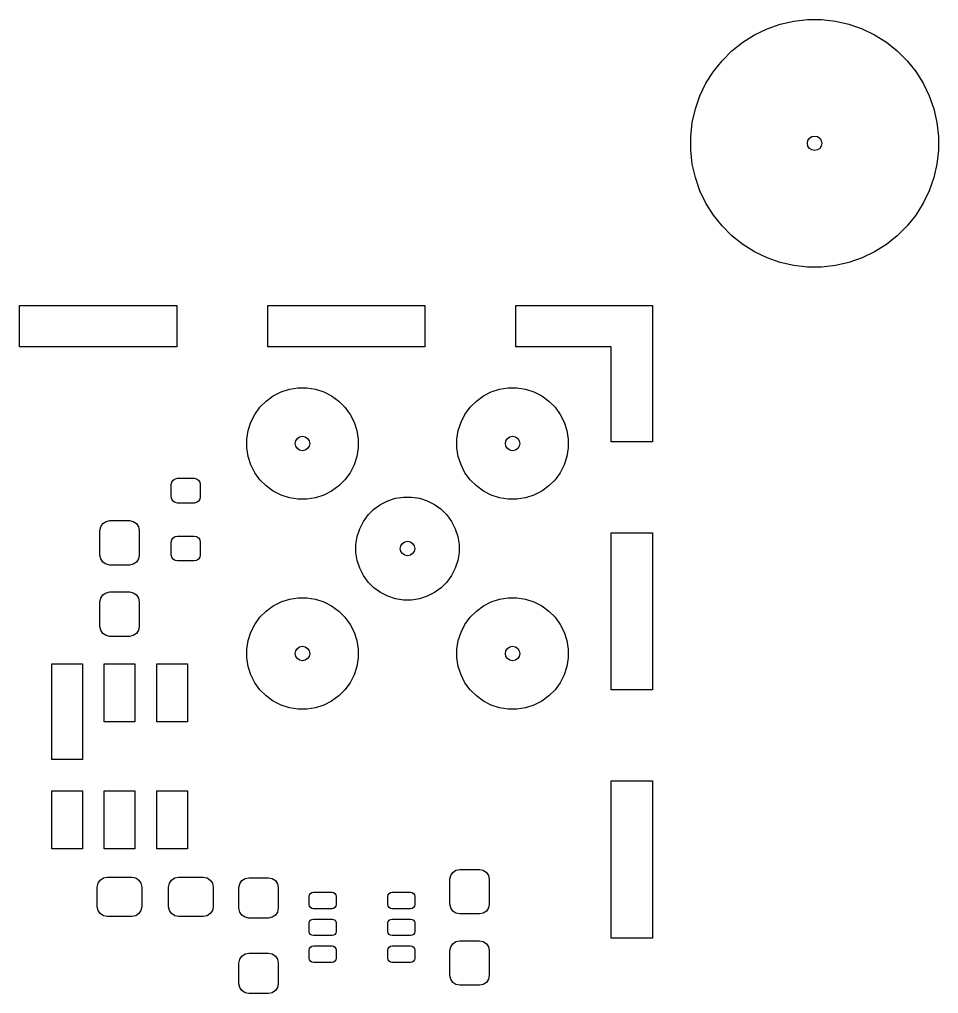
# Model space of a CAD drawing. Header units: inches. Extents: x 4.92 to 6.76, y -5.04 to -3.21.
# Drawn here: x 5.883 to 6.757, y -4.136 to -3.209 of the extents above; entities that cross this region are included whole.
import ezdxf

# ---------------------------------------------------------------- set-up
doc = ezdxf.new("R2010")
doc.units = ezdxf.units.IN
doc.header["$MEASUREMENT"] = 0
doc.layers.add('BLACK', color=250, linetype='CONTINUOUS')

msp = doc.modelspace()

# ---------------------------------------------------------------- linework, layer by layer
at = {"layer": 'BLACK', "linetype": 'CONTINUOUS'}
for p, q in [((6.61959, -3.21033), (6.63275, -3.20885)), ((6.63275, -3.20885), (6.64599, -3.20885)), ((6.64599, -3.20885), (6.65915, -3.21033)), ((6.58224, -3.2234), (6.59417, -3.21765)), ((6.59417, -3.21765), (6.60667, -3.21328)), ((6.60667, -3.21328), (6.61959, -3.21033)), ((6.65915, -3.21033), (6.67207, -3.21328)), ((6.67207, -3.21328), (6.68457, -3.21765)), ((6.68457, -3.21765), (6.6965, -3.2234)), ((6.57102, -3.23045), (6.58224, -3.2234)), ((6.6965, -3.2234), (6.70772, -3.23045)), ((6.56067, -3.2387), (6.57102, -3.23045)), ((6.70772, -3.23045), (6.71807, -3.2387)), ((6.5513, -3.24807), (6.56067, -3.2387)), ((6.71807, -3.2387), (6.72744, -3.24807)), ((6.54304, -3.25842), (6.5513, -3.24807)), ((6.72744, -3.24807), (6.7357, -3.25842)), ((6.536, -3.26964), (6.54304, -3.25842)), ((6.7357, -3.25842), (6.74274, -3.26964)), ((6.53025, -3.28157), (6.536, -3.26964)), ((6.74274, -3.26964), (6.74849, -3.28157)), ((6.52588, -3.29407), (6.53025, -3.28157)), ((6.74849, -3.28157), (6.75286, -3.29407)), ((6.52293, -3.30699), (6.52588, -3.29407)), ((6.75286, -3.29407), (6.75581, -3.30699)), ((6.52145, -3.32015), (6.52293, -3.30699)), ((6.75581, -3.30699), (6.75729, -3.32015)), ((6.52145, -3.33339), (6.52145, -3.32015)), ((6.75729, -3.32015), (6.75729, -3.33339)), ((6.52293, -3.34656), (6.52145, -3.33339)), ((6.75729, -3.33339), (6.75581, -3.34656)), ((6.52588, -3.35947), (6.52293, -3.34656)), ((6.75581, -3.34656), (6.75286, -3.35947)), ((6.53025, -3.37197), (6.52588, -3.35947)), ((6.75286, -3.35947), (6.74849, -3.37197)), ((6.536, -3.3839), (6.53025, -3.37197)), ((6.74849, -3.37197), (6.74274, -3.3839)), ((6.54304, -3.39512), (6.536, -3.3839)), ((6.74274, -3.3839), (6.7357, -3.39512)), ((6.5513, -3.40547), (6.54304, -3.39512)), ((6.7357, -3.39512), (6.72744, -3.40547)), ((6.56067, -3.41484), (6.5513, -3.40547)), ((6.72744, -3.40547), (6.71807, -3.41484)), ((6.57102, -3.4231), (6.56067, -3.41484)), ((6.71807, -3.41484), (6.70772, -3.4231)), ((6.58224, -3.43014), (6.57102, -3.4231)), ((6.59417, -3.43589), (6.58224, -3.43014)), ((6.6965, -3.43014), (6.68457, -3.43589)), ((6.70772, -3.4231), (6.6965, -3.43014)), ((6.60667, -3.44027), (6.59417, -3.43589)), ((6.61959, -3.44321), (6.60667, -3.44027)), ((6.67207, -3.44027), (6.65915, -3.44321)), ((6.68457, -3.43589), (6.67207, -3.44027)), ((6.63275, -3.4447), (6.61959, -3.44321)), ((6.64599, -3.4447), (6.63275, -3.4447)), ((6.65915, -3.44321), (6.64599, -3.4447)), ((5.88268, -3.52047), (5.88268, -3.4811)), ((5.88268, -3.4811), (6.03228, -3.4811)), ((6.03228, -3.4811), (6.03228, -3.52047)), ((6.1189, -3.52047), (6.1189, -3.4811)), ((6.1189, -3.4811), (6.2685, -3.4811)), ((6.2685, -3.4811), (6.2685, -3.52047)), ((6.35512, -3.52047), (6.35512, -3.4811)), ((6.35512, -3.4811), (6.44567, -3.4811)), ((6.44567, -3.4811), (6.48504, -3.4811)), ((6.48504, -3.4811), (6.48504, -3.52047)), ((6.03228, -3.52047), (5.88268, -3.52047)), ((6.2685, -3.52047), (6.1189, -3.52047)), ((6.44567, -3.52047), (6.35512, -3.52047)), ((6.44567, -3.61102), (6.44567, -3.52047)), ((6.48504, -3.52047), (6.48504, -3.61102)), ((6.13163, -3.56349), (6.13956, -3.56092)), ((6.13956, -3.56092), (6.1478, -3.55961)), ((6.1478, -3.55961), (6.15614, -3.55961)), ((6.15614, -3.55961), (6.16438, -3.56092)), ((6.16438, -3.56092), (6.17231, -3.56349)), ((6.33163, -3.56349), (6.33956, -3.56092)), ((6.33956, -3.56092), (6.3478, -3.55961)), ((6.3478, -3.55961), (6.35614, -3.55961)), ((6.35614, -3.55961), (6.36438, -3.56092)), ((6.36438, -3.56092), (6.37231, -3.56349)), ((6.11745, -3.57218), (6.1242, -3.56728)), ((6.1242, -3.56728), (6.13163, -3.56349)), ((6.17231, -3.56349), (6.17974, -3.56728)), ((6.17974, -3.56728), (6.18649, -3.57218)), ((6.31745, -3.57218), (6.3242, -3.56728)), ((6.3242, -3.56728), (6.33163, -3.56349)), ((6.37231, -3.56349), (6.37974, -3.56728)), ((6.37974, -3.56728), (6.38649, -3.57218)), ((6.10665, -3.58483), (6.11155, -3.57808)), ((6.11155, -3.57808), (6.11745, -3.57218)), ((6.18649, -3.57218), (6.19238, -3.57808)), ((6.19238, -3.57808), (6.19729, -3.58483)), ((6.30665, -3.58483), (6.31155, -3.57808)), ((6.31155, -3.57808), (6.31745, -3.57218)), ((6.38649, -3.57218), (6.39238, -3.57808)), ((6.39238, -3.57808), (6.39729, -3.58483)), ((6.10286, -3.59226), (6.10665, -3.58483)), ((6.19729, -3.58483), (6.20107, -3.59226)), ((6.30286, -3.59226), (6.30665, -3.58483)), ((6.39729, -3.58483), (6.40107, -3.59226)), ((6.10029, -3.60019), (6.10286, -3.59226)), ((6.20107, -3.59226), (6.20365, -3.60019)), ((6.30029, -3.60019), (6.30286, -3.59226)), ((6.40107, -3.59226), (6.40365, -3.60019)), ((6.09898, -3.60843), (6.10029, -3.60019)), ((6.20365, -3.60019), (6.20495, -3.60843)), ((6.29898, -3.60843), (6.30029, -3.60019)), ((6.40365, -3.60019), (6.40495, -3.60843)), ((6.09898, -3.61677), (6.09898, -3.60843)), ((6.10029, -3.62501), (6.09898, -3.61677)), ((6.20495, -3.61677), (6.20365, -3.62501)), ((6.20495, -3.60843), (6.20495, -3.61677)), ((6.29898, -3.61677), (6.29898, -3.60843)), ((6.30029, -3.62501), (6.29898, -3.61677)), ((6.40495, -3.61677), (6.40365, -3.62501)), ((6.40495, -3.60843), (6.40495, -3.61677)), ((6.48504, -3.61102), (6.44567, -3.61102)), ((6.10286, -3.63294), (6.10029, -3.62501)), ((6.20365, -3.62501), (6.20107, -3.63294)), ((6.30286, -3.63294), (6.30029, -3.62501)), ((6.40365, -3.62501), (6.40107, -3.63294)), ((6.10665, -3.64037), (6.10286, -3.63294)), ((6.20107, -3.63294), (6.19729, -3.64037)), ((6.30665, -3.64037), (6.30286, -3.63294)), ((6.40107, -3.63294), (6.39729, -3.64037)), ((6.11155, -3.64712), (6.10665, -3.64037)), ((6.19729, -3.64037), (6.19238, -3.64712)), ((6.31155, -3.64712), (6.30665, -3.64037)), ((6.39729, -3.64037), (6.39238, -3.64712)), ((6.02717, -3.65157), (6.02761, -3.64931)), ((6.02717, -3.66339), (6.02717, -3.65157)), ((6.02761, -3.64931), (6.0289, -3.6474)), ((6.0289, -3.6474), (6.03081, -3.64612)), ((6.03081, -3.64612), (6.03307, -3.64567)), ((6.03307, -3.64567), (6.04882, -3.64567)), ((6.04882, -3.64567), (6.05108, -3.64612)), ((6.05108, -3.64612), (6.05299, -3.6474)), ((6.05299, -3.6474), (6.05427, -3.64931)), ((6.05427, -3.64931), (6.05472, -3.65157)), ((6.05472, -3.65157), (6.05472, -3.66339)), ((6.11745, -3.65301), (6.11155, -3.64712)), ((6.1242, -3.65792), (6.11745, -3.65301)), ((6.18649, -3.65301), (6.17974, -3.65792)), ((6.19238, -3.64712), (6.18649, -3.65301)), ((6.31745, -3.65301), (6.31155, -3.64712)), ((6.3242, -3.65792), (6.31745, -3.65301)), ((6.38649, -3.65301), (6.37974, -3.65792)), ((6.39238, -3.64712), (6.38649, -3.65301)), ((6.02761, -3.66565), (6.02717, -3.66339)), ((6.05472, -3.66339), (6.05427, -3.66565)), ((6.13163, -3.6617), (6.1242, -3.65792)), ((6.13956, -3.66428), (6.13163, -3.6617)), ((6.17231, -3.6617), (6.16438, -3.66428)), ((6.17974, -3.65792), (6.17231, -3.6617)), ((6.33163, -3.6617), (6.3242, -3.65792)), ((6.33956, -3.66428), (6.33163, -3.6617)), ((6.37231, -3.6617), (6.36438, -3.66428)), ((6.37974, -3.65792), (6.37231, -3.6617)), ((6.0289, -3.66756), (6.02761, -3.66565)), ((6.03081, -3.66884), (6.0289, -3.66756)), ((6.03307, -3.66929), (6.03081, -3.66884)), ((6.04882, -3.66929), (6.03307, -3.66929)), ((6.05108, -3.66884), (6.04882, -3.66929)), ((6.05299, -3.66756), (6.05108, -3.66884)), ((6.05427, -3.66565), (6.05299, -3.66756)), ((6.1478, -3.66558), (6.13956, -3.66428)), ((6.15614, -3.66558), (6.1478, -3.66558)), ((6.16438, -3.66428), (6.15614, -3.66558)), ((6.22001, -3.67518), (6.22626, -3.67064)), ((6.22626, -3.67064), (6.23314, -3.66713)), ((6.23314, -3.66713), (6.24048, -3.66475)), ((6.24048, -3.66475), (6.24811, -3.66354)), ((6.24811, -3.66354), (6.25583, -3.66354)), ((6.25583, -3.66354), (6.26346, -3.66475)), ((6.26346, -3.66475), (6.2708, -3.66713)), ((6.2708, -3.66713), (6.27768, -3.67064)), ((6.27768, -3.67064), (6.28393, -3.67518)), ((6.3478, -3.66558), (6.33956, -3.66428)), ((6.35614, -3.66558), (6.3478, -3.66558)), ((6.36438, -3.66428), (6.35614, -3.66558)), ((6.21001, -3.68688), (6.21455, -3.68064)), ((6.21455, -3.68064), (6.22001, -3.67518)), ((6.28393, -3.67518), (6.28939, -3.68064)), ((6.28939, -3.68064), (6.29393, -3.68688)), ((5.95996, -3.6918), (5.96199, -3.68876)), ((5.96199, -3.68876), (5.96502, -3.68674)), ((5.96502, -3.68674), (5.9686, -3.68602)), ((5.9686, -3.68602), (5.9873, -3.68602)), ((5.9873, -3.68602), (5.99088, -3.68674)), ((5.99088, -3.68674), (5.99391, -3.68876)), ((5.99391, -3.68876), (5.99594, -3.6918)), ((6.2065, -3.69377), (6.21001, -3.68688)), ((6.29393, -3.68688), (6.29744, -3.69377)), ((5.95925, -3.69537), (5.95996, -3.6918)), ((5.95925, -3.719), (5.95925, -3.69537)), ((5.99594, -3.6918), (5.99665, -3.69537)), ((5.99665, -3.69537), (5.99665, -3.719)), ((6.20412, -3.70111), (6.2065, -3.69377)), ((6.29744, -3.69377), (6.29982, -3.70111)), ((6.44567, -3.84724), (6.44567, -3.69764)), ((6.44567, -3.69764), (6.48504, -3.69764)), ((6.48504, -3.69764), (6.48504, -3.84724)), ((6.02717, -3.70669), (6.02761, -3.70443)), ((6.02717, -3.7185), (6.02717, -3.70669)), ((6.02761, -3.70443), (6.0289, -3.70252)), ((6.0289, -3.70252), (6.03081, -3.70124)), ((6.03081, -3.70124), (6.03307, -3.70079)), ((6.03307, -3.70079), (6.04882, -3.70079)), ((6.04882, -3.70079), (6.05108, -3.70124)), ((6.05108, -3.70124), (6.05299, -3.70252)), ((6.05299, -3.70252), (6.05427, -3.70443)), ((6.05427, -3.70443), (6.05472, -3.70669)), ((6.05472, -3.70669), (6.05472, -3.7185)), ((6.20291, -3.70874), (6.20412, -3.70111)), ((6.20291, -3.71646), (6.20291, -3.70874)), ((6.29982, -3.70111), (6.30103, -3.70874)), ((6.30103, -3.70874), (6.30103, -3.71646)), ((5.95996, -3.72257), (5.95925, -3.719)), ((5.99665, -3.719), (5.99594, -3.72257)), ((6.02761, -3.72076), (6.02717, -3.7185)), ((6.05472, -3.7185), (6.05427, -3.72076)), ((6.20412, -3.72409), (6.20291, -3.71646)), ((6.30103, -3.71646), (6.29982, -3.72409)), ((5.96199, -3.72561), (5.95996, -3.72257)), ((5.96502, -3.72763), (5.96199, -3.72561)), ((5.9686, -3.72835), (5.96502, -3.72763)), ((5.9873, -3.72835), (5.9686, -3.72835)), ((5.99088, -3.72763), (5.9873, -3.72835)), ((5.99391, -3.72561), (5.99088, -3.72763)), ((5.99594, -3.72257), (5.99391, -3.72561)), ((6.0289, -3.72268), (6.02761, -3.72076)), ((6.03081, -3.72396), (6.0289, -3.72268)), ((6.03307, -3.72441), (6.03081, -3.72396)), ((6.04882, -3.72441), (6.03307, -3.72441)), ((6.05108, -3.72396), (6.04882, -3.72441)), ((6.05299, -3.72268), (6.05108, -3.72396)), ((6.05427, -3.72076), (6.05299, -3.72268)), ((6.2065, -3.73143), (6.20412, -3.72409)), ((6.29982, -3.72409), (6.29744, -3.73143)), ((6.21001, -3.73831), (6.2065, -3.73143)), ((6.29744, -3.73143), (6.29393, -3.73831)), ((6.21455, -3.74456), (6.21001, -3.73831)), ((6.22001, -3.75002), (6.21455, -3.74456)), ((6.28939, -3.74456), (6.28393, -3.75002)), ((6.29393, -3.73831), (6.28939, -3.74456)), ((5.96199, -3.75668), (5.96502, -3.75465)), ((5.96502, -3.75465), (5.9686, -3.75394)), ((5.9686, -3.75394), (5.9873, -3.75394)), ((5.9873, -3.75394), (5.99088, -3.75465)), ((5.99088, -3.75465), (5.99391, -3.75668)), ((6.22626, -3.75456), (6.22001, -3.75002)), ((6.23314, -3.75806), (6.22626, -3.75456)), ((6.27768, -3.75456), (6.2708, -3.75806)), ((6.28393, -3.75002), (6.27768, -3.75456)), ((5.95925, -3.76329), (5.95996, -3.75971)), ((5.95925, -3.78691), (5.95925, -3.76329)), ((5.95996, -3.75971), (5.96199, -3.75668)), ((5.99391, -3.75668), (5.99594, -3.75971)), ((5.99594, -3.75971), (5.99665, -3.76329)), ((5.99665, -3.76329), (5.99665, -3.78691)), ((6.1242, -3.76728), (6.13163, -3.76349)), ((6.13163, -3.76349), (6.13956, -3.76092)), ((6.13956, -3.76092), (6.1478, -3.75961)), ((6.1478, -3.75961), (6.15614, -3.75961)), ((6.15614, -3.75961), (6.16438, -3.76092)), ((6.16438, -3.76092), (6.17231, -3.76349)), ((6.17231, -3.76349), (6.17974, -3.76728)), ((6.24048, -3.76045), (6.23314, -3.75806)), ((6.24811, -3.76166), (6.24048, -3.76045)), ((6.25583, -3.76166), (6.24811, -3.76166)), ((6.26346, -3.76045), (6.25583, -3.76166)), ((6.2708, -3.75806), (6.26346, -3.76045)), ((6.3242, -3.76728), (6.33163, -3.76349)), ((6.33163, -3.76349), (6.33956, -3.76092)), ((6.33956, -3.76092), (6.3478, -3.75961)), ((6.3478, -3.75961), (6.35614, -3.75961)), ((6.35614, -3.75961), (6.36438, -3.76092)), ((6.36438, -3.76092), (6.37231, -3.76349)), ((6.37231, -3.76349), (6.37974, -3.76728)), ((6.11155, -3.77808), (6.11745, -3.77218)), ((6.11745, -3.77218), (6.1242, -3.76728)), ((6.17974, -3.76728), (6.18649, -3.77218)), ((6.18649, -3.77218), (6.19238, -3.77808)), ((6.31155, -3.77808), (6.31745, -3.77218)), ((6.31745, -3.77218), (6.3242, -3.76728)), ((6.37974, -3.76728), (6.38649, -3.77218)), ((6.38649, -3.77218), (6.39238, -3.77808)), ((6.10665, -3.78483), (6.11155, -3.77808)), ((6.19238, -3.77808), (6.19729, -3.78483)), ((6.30665, -3.78483), (6.31155, -3.77808)), ((6.39238, -3.77808), (6.39729, -3.78483)), ((5.95996, -3.79049), (5.95925, -3.78691)), ((5.96199, -3.79352), (5.95996, -3.79049)), ((5.99594, -3.79049), (5.99391, -3.79352)), ((5.99665, -3.78691), (5.99594, -3.79049)), ((6.10029, -3.80019), (6.10286, -3.79226)), ((6.10286, -3.79226), (6.10665, -3.78483)), ((6.19729, -3.78483), (6.20107, -3.79226)), ((6.20107, -3.79226), (6.20365, -3.80019)), ((6.30029, -3.80019), (6.30286, -3.79226)), ((6.30286, -3.79226), (6.30665, -3.78483)), ((6.39729, -3.78483), (6.40107, -3.79226)), ((6.40107, -3.79226), (6.40365, -3.80019)), ((5.96502, -3.79555), (5.96199, -3.79352)), ((5.9686, -3.79626), (5.96502, -3.79555)), ((5.9873, -3.79626), (5.9686, -3.79626)), ((5.99088, -3.79555), (5.9873, -3.79626)), ((5.99391, -3.79352), (5.99088, -3.79555)), ((6.09898, -3.80843), (6.10029, -3.80019)), ((6.20365, -3.80019), (6.20495, -3.80843)), ((6.29898, -3.80843), (6.30029, -3.80019)), ((6.40365, -3.80019), (6.40495, -3.80843)), ((6.09898, -3.81677), (6.09898, -3.80843)), ((6.20495, -3.80843), (6.20495, -3.81677)), ((6.29898, -3.81677), (6.29898, -3.80843)), ((6.40495, -3.80843), (6.40495, -3.81677)), ((6.10029, -3.82501), (6.09898, -3.81677)), ((6.20495, -3.81677), (6.20365, -3.82501)), ((6.30029, -3.82501), (6.29898, -3.81677)), ((6.40495, -3.81677), (6.40365, -3.82501)), ((5.91339, -3.91339), (5.91339, -3.82244)), ((5.91339, -3.82244), (5.94252, -3.82244)), ((5.94252, -3.82244), (5.94252, -3.91339)), ((5.96339, -3.87756), (5.96339, -3.82244)), ((5.96339, -3.82244), (5.99252, -3.82244)), ((5.99252, -3.82244), (5.99252, -3.87756)), ((6.01339, -3.87756), (6.01339, -3.82244)), ((6.01339, -3.82244), (6.04252, -3.82244)), ((6.04252, -3.82244), (6.04252, -3.87756)), ((6.10286, -3.83294), (6.10029, -3.82501)), ((6.20365, -3.82501), (6.20107, -3.83294)), ((6.30286, -3.83294), (6.30029, -3.82501)), ((6.40365, -3.82501), (6.40107, -3.83294)), ((6.10665, -3.84037), (6.10286, -3.83294)), ((6.20107, -3.83294), (6.19729, -3.84037)), ((6.30665, -3.84037), (6.30286, -3.83294)), ((6.40107, -3.83294), (6.39729, -3.84037)), ((6.11155, -3.84712), (6.10665, -3.84037)), ((6.11745, -3.85301), (6.11155, -3.84712)), ((6.19238, -3.84712), (6.18649, -3.85301)), ((6.19729, -3.84037), (6.19238, -3.84712)), ((6.31155, -3.84712), (6.30665, -3.84037)), ((6.31745, -3.85301), (6.31155, -3.84712)), ((6.39238, -3.84712), (6.38649, -3.85301)), ((6.39729, -3.84037), (6.39238, -3.84712)), ((6.48504, -3.84724), (6.44567, -3.84724)), ((6.1242, -3.85792), (6.11745, -3.85301)), ((6.13163, -3.8617), (6.1242, -3.85792)), ((6.17974, -3.85792), (6.17231, -3.8617)), ((6.18649, -3.85301), (6.17974, -3.85792)), ((6.3242, -3.85792), (6.31745, -3.85301)), ((6.33163, -3.8617), (6.3242, -3.85792)), ((6.37974, -3.85792), (6.37231, -3.8617)), ((6.38649, -3.85301), (6.37974, -3.85792)), ((6.13956, -3.86428), (6.13163, -3.8617)), ((6.1478, -3.86558), (6.13956, -3.86428)), ((6.15614, -3.86558), (6.1478, -3.86558)), ((6.16438, -3.86428), (6.15614, -3.86558)), ((6.17231, -3.8617), (6.16438, -3.86428)), ((6.33956, -3.86428), (6.33163, -3.8617)), ((6.3478, -3.86558), (6.33956, -3.86428)), ((6.35614, -3.86558), (6.3478, -3.86558)), ((6.36438, -3.86428), (6.35614, -3.86558)), ((6.37231, -3.8617), (6.36438, -3.86428)), ((5.99252, -3.87756), (5.96339, -3.87756)), ((6.04252, -3.87756), (6.01339, -3.87756)), ((5.94252, -3.91339), (5.91339, -3.91339)), ((6.44567, -4.08346), (6.44567, -3.93386)), ((6.44567, -3.93386), (6.48504, -3.93386)), ((6.48504, -3.93386), (6.48504, -4.08346)), ((5.91339, -3.99843), (5.91339, -3.94331)), ((5.91339, -3.94331), (5.94252, -3.94331)), ((5.94252, -3.94331), (5.94252, -3.99843)), ((5.96339, -3.99843), (5.96339, -3.94331)), ((5.96339, -3.94331), (5.99252, -3.94331)), ((5.99252, -3.94331), (5.99252, -3.99843)), ((6.01339, -3.99843), (6.01339, -3.94331)), ((6.01339, -3.94331), (6.04252, -3.94331)), ((6.04252, -3.94331), (6.04252, -3.99843)), ((5.94252, -3.99843), (5.91339, -3.99843)), ((5.99252, -3.99843), (5.96339, -3.99843)), ((6.04252, -3.99843), (6.01339, -3.99843)), ((6.29232, -4.02756), (6.29303, -4.02398)), ((6.29303, -4.02398), (6.29506, -4.02095)), ((6.29506, -4.02095), (6.29809, -4.01892)), ((6.29809, -4.01892), (6.30167, -4.01821)), ((6.30167, -4.01821), (6.32037, -4.01821)), ((6.32037, -4.01821), (6.32395, -4.01892)), ((6.32395, -4.01892), (6.32699, -4.02095)), ((6.32699, -4.02095), (6.32901, -4.02398)), ((6.32901, -4.02398), (6.32972, -4.02756)), ((5.95669, -4.03494), (5.9574, -4.03136)), ((5.9574, -4.03136), (5.95943, -4.02833)), ((5.95943, -4.02833), (5.96247, -4.0263)), ((5.96247, -4.0263), (5.96604, -4.02559)), ((5.96604, -4.02559), (5.98967, -4.02559)), ((5.98967, -4.02559), (5.99324, -4.0263)), ((5.99324, -4.0263), (5.99628, -4.02833)), ((5.99628, -4.02833), (5.9983, -4.03136)), ((5.9983, -4.03136), (5.99902, -4.03494)), ((6.02461, -4.03494), (6.02532, -4.03136)), ((6.02532, -4.03136), (6.02734, -4.02833)), ((6.02734, -4.02833), (6.03038, -4.0263)), ((6.03038, -4.0263), (6.03396, -4.02559)), ((6.03396, -4.02559), (6.05758, -4.02559)), ((6.05758, -4.02559), (6.06116, -4.0263)), ((6.06116, -4.0263), (6.06419, -4.02833)), ((6.06419, -4.02833), (6.06622, -4.03136)), ((6.06622, -4.03136), (6.06693, -4.03494)), ((6.09154, -4.03543), (6.09225, -4.03185)), ((6.09225, -4.03185), (6.09427, -4.02882)), ((6.09427, -4.02882), (6.09731, -4.02679)), ((6.09731, -4.02679), (6.10089, -4.02608)), ((6.10089, -4.02608), (6.11959, -4.02608)), ((6.11959, -4.02608), (6.12316, -4.02679)), ((6.12316, -4.02679), (6.1262, -4.02882)), ((6.1262, -4.02882), (6.12823, -4.03185)), ((6.12823, -4.03185), (6.12894, -4.03543)), ((6.29232, -4.05118), (6.29232, -4.02756)), ((6.32972, -4.02756), (6.32972, -4.05118)), ((5.95669, -4.05364), (5.95669, -4.03494)), ((5.99902, -4.03494), (5.99902, -4.05364)), ((6.02461, -4.05364), (6.02461, -4.03494)), ((6.06693, -4.03494), (6.06693, -4.05364)), ((6.09154, -4.05512), (6.09154, -4.03543)), ((6.12894, -4.03543), (6.12894, -4.05512)), ((6.15846, -4.0438), (6.15876, -4.04229)), ((6.15876, -4.04229), (6.15962, -4.04102)), ((6.15962, -4.04102), (6.16089, -4.04016)), ((6.16089, -4.04016), (6.1624, -4.03986)), ((6.1624, -4.03986), (6.18012, -4.03986)), ((6.18012, -4.03986), (6.18162, -4.04016)), ((6.18162, -4.04016), (6.1829, -4.04102)), ((6.1829, -4.04102), (6.18376, -4.04229)), ((6.18376, -4.04229), (6.18406, -4.0438)), ((6.23327, -4.0438), (6.23357, -4.04229)), ((6.23357, -4.04229), (6.23442, -4.04102)), ((6.23442, -4.04102), (6.2357, -4.04016)), ((6.2357, -4.04016), (6.2372, -4.03986)), ((6.2372, -4.03986), (6.25492, -4.03986)), ((6.25492, -4.03986), (6.25643, -4.04016)), ((6.25643, -4.04016), (6.25771, -4.04102)), ((6.25771, -4.04102), (6.25856, -4.04229)), ((6.25856, -4.04229), (6.25886, -4.0438)), ((6.15846, -4.05167), (6.15846, -4.0438)), ((6.15876, -4.05318), (6.15846, -4.05167)), ((6.18406, -4.05167), (6.18376, -4.05318)), ((6.18406, -4.0438), (6.18406, -4.05167)), ((6.23327, -4.05167), (6.23327, -4.0438)), ((6.23357, -4.05318), (6.23327, -4.05167)), ((6.25886, -4.05167), (6.25856, -4.05318)), ((6.25886, -4.0438), (6.25886, -4.05167)), ((6.29303, -4.05476), (6.29232, -4.05118)), ((6.32972, -4.05118), (6.32901, -4.05476)), ((5.9574, -4.05722), (5.95669, -4.05364)), ((5.95943, -4.06025), (5.9574, -4.05722)), ((5.96247, -4.06228), (5.95943, -4.06025)), ((5.96604, -4.06299), (5.96247, -4.06228)), ((5.99324, -4.06228), (5.98967, -4.06299)), ((5.99628, -4.06025), (5.99324, -4.06228)), ((5.9983, -4.05722), (5.99628, -4.06025)), ((5.99902, -4.05364), (5.9983, -4.05722)), ((6.02532, -4.05722), (6.02461, -4.05364)), ((6.02734, -4.06025), (6.02532, -4.05722)), ((6.03038, -4.06228), (6.02734, -4.06025)), ((6.03396, -4.06299), (6.03038, -4.06228)), ((6.06116, -4.06228), (6.05758, -4.06299)), ((6.06419, -4.06025), (6.06116, -4.06228)), ((6.06622, -4.05722), (6.06419, -4.06025)), ((6.06693, -4.05364), (6.06622, -4.05722)), ((6.09225, -4.0587), (6.09154, -4.05512)), ((6.09427, -4.06173), (6.09225, -4.0587)), ((6.09731, -4.06376), (6.09427, -4.06173)), ((6.1262, -4.06173), (6.12316, -4.06376)), ((6.12823, -4.0587), (6.1262, -4.06173)), ((6.12894, -4.05512), (6.12823, -4.0587)), ((6.15962, -4.05446), (6.15876, -4.05318)), ((6.16089, -4.05531), (6.15962, -4.05446)), ((6.1624, -4.05561), (6.16089, -4.05531)), ((6.18012, -4.05561), (6.1624, -4.05561)), ((6.18162, -4.05531), (6.18012, -4.05561)), ((6.1829, -4.05446), (6.18162, -4.05531)), ((6.18376, -4.05318), (6.1829, -4.05446)), ((6.23442, -4.05446), (6.23357, -4.05318)), ((6.2357, -4.05531), (6.23442, -4.05446)), ((6.2372, -4.05561), (6.2357, -4.05531)), ((6.25492, -4.05561), (6.2372, -4.05561)), ((6.25643, -4.05531), (6.25492, -4.05561)), ((6.25771, -4.05446), (6.25643, -4.05531)), ((6.25856, -4.05318), (6.25771, -4.05446)), ((6.29506, -4.05779), (6.29303, -4.05476)), ((6.29809, -4.05982), (6.29506, -4.05779)), ((6.30167, -4.06053), (6.29809, -4.05982)), ((6.32037, -4.06053), (6.30167, -4.06053)), ((6.32395, -4.05982), (6.32037, -4.06053)), ((6.32699, -4.05779), (6.32395, -4.05982)), ((6.32901, -4.05476), (6.32699, -4.05779)), ((5.98967, -4.06299), (5.96604, -4.06299)), ((6.05758, -4.06299), (6.03396, -4.06299)), ((6.10089, -4.06447), (6.09731, -4.06376)), ((6.11959, -4.06447), (6.10089, -4.06447)), ((6.12316, -4.06376), (6.11959, -4.06447)), ((6.15846, -4.06939), (6.15876, -4.06788)), ((6.15846, -4.07726), (6.15846, -4.06939)), ((6.15876, -4.06788), (6.15962, -4.06661)), ((6.15962, -4.06661), (6.16089, -4.06575)), ((6.16089, -4.06575), (6.1624, -4.06545)), ((6.1624, -4.06545), (6.18012, -4.06545)), ((6.18012, -4.06545), (6.18162, -4.06575)), ((6.18162, -4.06575), (6.1829, -4.06661)), ((6.1829, -4.06661), (6.18376, -4.06788)), ((6.18376, -4.06788), (6.18406, -4.06939)), ((6.18406, -4.06939), (6.18406, -4.07726)), ((6.23327, -4.06939), (6.23357, -4.06788)), ((6.23327, -4.07726), (6.23327, -4.06939)), ((6.23357, -4.06788), (6.23442, -4.06661)), ((6.23442, -4.06661), (6.2357, -4.06575)), ((6.2357, -4.06575), (6.2372, -4.06545)), ((6.2372, -4.06545), (6.25492, -4.06545)), ((6.25492, -4.06545), (6.25643, -4.06575)), ((6.25643, -4.06575), (6.25771, -4.06661)), ((6.25771, -4.06661), (6.25856, -4.06788)), ((6.25856, -4.06788), (6.25886, -4.06939)), ((6.25886, -4.06939), (6.25886, -4.07726)), ((6.15876, -4.07877), (6.15846, -4.07726)), ((6.15962, -4.08005), (6.15876, -4.07877)), ((6.16089, -4.0809), (6.15962, -4.08005)), ((6.1829, -4.08005), (6.18162, -4.0809)), ((6.18376, -4.07877), (6.1829, -4.08005)), ((6.18406, -4.07726), (6.18376, -4.07877)), ((6.23357, -4.07877), (6.23327, -4.07726)), ((6.23442, -4.08005), (6.23357, -4.07877)), ((6.2357, -4.0809), (6.23442, -4.08005)), ((6.25771, -4.08005), (6.25643, -4.0809)), ((6.25856, -4.07877), (6.25771, -4.08005)), ((6.25886, -4.07726), (6.25856, -4.07877)), ((6.1624, -4.0812), (6.16089, -4.0809)), ((6.18012, -4.0812), (6.1624, -4.0812)), ((6.18162, -4.0809), (6.18012, -4.0812)), ((6.2372, -4.0812), (6.2357, -4.0809)), ((6.25492, -4.0812), (6.2372, -4.0812)), ((6.25643, -4.0809), (6.25492, -4.0812)), ((6.29303, -4.09189), (6.29506, -4.08886)), ((6.29506, -4.08886), (6.29809, -4.08683)), ((6.29809, -4.08683), (6.30167, -4.08612)), ((6.30167, -4.08612), (6.32037, -4.08612)), ((6.32037, -4.08612), (6.32395, -4.08683)), ((6.32395, -4.08683), (6.32699, -4.08886)), ((6.32699, -4.08886), (6.32901, -4.09189)), ((6.48504, -4.08346), (6.44567, -4.08346)), ((6.09427, -4.10067), (6.09731, -4.09864)), ((6.09731, -4.09864), (6.10089, -4.09793)), ((6.10089, -4.09793), (6.11959, -4.09793)), ((6.11959, -4.09793), (6.12316, -4.09864)), ((6.12316, -4.09864), (6.1262, -4.10067)), ((6.15846, -4.09498), (6.15876, -4.09347)), ((6.15846, -4.10285), (6.15846, -4.09498)), ((6.15876, -4.09347), (6.15962, -4.0922)), ((6.15962, -4.0922), (6.16089, -4.09134)), ((6.16089, -4.09134), (6.1624, -4.09104)), ((6.1624, -4.09104), (6.18012, -4.09104)), ((6.18012, -4.09104), (6.18162, -4.09134)), ((6.18162, -4.09134), (6.1829, -4.0922)), ((6.1829, -4.0922), (6.18376, -4.09347)), ((6.18376, -4.09347), (6.18406, -4.09498)), ((6.18406, -4.09498), (6.18406, -4.10285)), ((6.23327, -4.09498), (6.23357, -4.09347)), ((6.23327, -4.10285), (6.23327, -4.09498)), ((6.23357, -4.09347), (6.23442, -4.0922)), ((6.23442, -4.0922), (6.2357, -4.09134)), ((6.2357, -4.09134), (6.2372, -4.09104)), ((6.2372, -4.09104), (6.25492, -4.09104)), ((6.25492, -4.09104), (6.25643, -4.09134)), ((6.25643, -4.09134), (6.25771, -4.0922)), ((6.25771, -4.0922), (6.25856, -4.09347)), ((6.25856, -4.09347), (6.25886, -4.09498)), ((6.25886, -4.09498), (6.25886, -4.10285)), ((6.29232, -4.09547), (6.29303, -4.09189)), ((6.29232, -4.11909), (6.29232, -4.09547)), ((6.32901, -4.09189), (6.32972, -4.09547)), ((6.32972, -4.09547), (6.32972, -4.11909)), ((6.09154, -4.10728), (6.09225, -4.10371)), ((6.09154, -4.12697), (6.09154, -4.10728)), ((6.09225, -4.10371), (6.09427, -4.10067)), ((6.1262, -4.10067), (6.12823, -4.10371)), ((6.12823, -4.10371), (6.12894, -4.10728)), ((6.12894, -4.10728), (6.12894, -4.12697)), ((6.15876, -4.10436), (6.15846, -4.10285)), ((6.15962, -4.10564), (6.15876, -4.10436)), ((6.16089, -4.10649), (6.15962, -4.10564)), ((6.1624, -4.10679), (6.16089, -4.10649)), ((6.18012, -4.10679), (6.1624, -4.10679)), ((6.18162, -4.10649), (6.18012, -4.10679)), ((6.1829, -4.10564), (6.18162, -4.10649)), ((6.18376, -4.10436), (6.1829, -4.10564)), ((6.18406, -4.10285), (6.18376, -4.10436)), ((6.23357, -4.10436), (6.23327, -4.10285)), ((6.23442, -4.10564), (6.23357, -4.10436)), ((6.2357, -4.10649), (6.23442, -4.10564)), ((6.2372, -4.10679), (6.2357, -4.10649)), ((6.25492, -4.10679), (6.2372, -4.10679)), ((6.25643, -4.10649), (6.25492, -4.10679)), ((6.25771, -4.10564), (6.25643, -4.10649)), ((6.25856, -4.10436), (6.25771, -4.10564)), ((6.25886, -4.10285), (6.25856, -4.10436)), ((6.09225, -4.13055), (6.09154, -4.12697)), ((6.12894, -4.12697), (6.12823, -4.13055)), ((6.29303, -4.12267), (6.29232, -4.11909)), ((6.29506, -4.12571), (6.29303, -4.12267)), ((6.29809, -4.12773), (6.29506, -4.12571)), ((6.32699, -4.12571), (6.32395, -4.12773)), ((6.32901, -4.12267), (6.32699, -4.12571)), ((6.32972, -4.11909), (6.32901, -4.12267)), ((6.09427, -4.13358), (6.09225, -4.13055)), ((6.09731, -4.13561), (6.09427, -4.13358)), ((6.10089, -4.13632), (6.09731, -4.13561)), ((6.11959, -4.13632), (6.10089, -4.13632)), ((6.12316, -4.13561), (6.11959, -4.13632)), ((6.1262, -4.13358), (6.12316, -4.13561)), ((6.12823, -4.13055), (6.1262, -4.13358)), ((6.30167, -4.12844), (6.29809, -4.12773)), ((6.32037, -4.12844), (6.30167, -4.12844)), ((6.32395, -4.12773), (6.32037, -4.12844))]:
    msp.add_line(p, q, dxfattribs=at)
at = {"layer": 'BLACK'}
for centre in [(6.63937, -3.32677), (6.15197, -3.6126), (6.35197, -3.6126), (6.25197, -3.7126), (6.15197, -3.8126), (6.35197, -3.8126)]:
    msp.add_circle(centre, 0.00689, dxfattribs=at)
at = {"layer": 'WHITE'}
for centre in [(6.63937, -3.32677), (6.15197, -3.6126), (6.35197, -3.6126), (6.25197, -3.7126), (6.15197, -3.8126), (6.35197, -3.8126)]:
    msp.add_circle(centre, 0.00689, dxfattribs=at)

doc.saveas('drawing.dxf')
